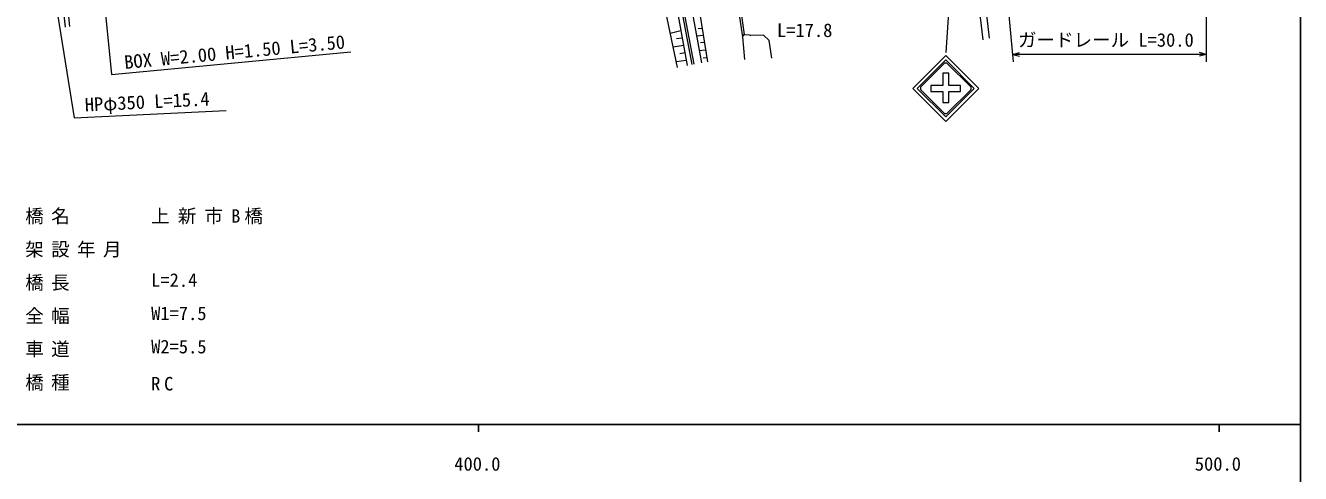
# Model space of a CAD drawing. Units: millimetres, scale not verified. Extents: x 40000 to 680000, y 20000 to 380000.
# Drawn here: x 406824 to 579000, y 198357 to 258945 of the extents above; entities that cross this region are included whole.
import ezdxf
from ezdxf.enums import TextEntityAlignment as Align

# ---------------------------------------------------------------- set-up
doc = ezdxf.new("R2010")
doc.units = ezdxf.units.MM
doc.header["$LTSCALE"] = 1000
for name, color, linetype, lineweight in [('M-BGD', 7, 'Continuous', 13), ('M-STR-HTXT', 7, 'Continuous', 13), ('M-STR-STRC', 7, 'Continuous', 13), ('M-TTL-BAND', 7, 'Continuous', 25), ('M-WORK', 1, 'Continuous', 13)]:
    doc.layers.add(name, color=color, linetype=linetype, lineweight=lineweight)
doc.styles.add('ＭＳ ゴシック', font='')
doc.styles.get('ＭＳ ゴシック').set_extended_font_data('MS Gothic')

msp = doc.modelspace()

# ---------------------------------------------------------------- linework, layer by layer
at = {"layer": 'M-BGD'}
for p, q in [((500291, 279913), (503634, 257422)), ((500548, 280218), (503894, 257714)), ((492791, 272222), (496189, 253536)), ((495903, 272968), (498903, 254036)), ((494857, 253262), (491051, 271783)), ((537002, 257237), (535631, 269237)), ((496841, 253654), (494823, 264354)), ((497136, 253710), (495117, 264409)), ((496189, 264512), (498102, 253892)), ((497663, 258543), (498180, 258599)), ((493900, 257918), (495332, 258249)), ((494748, 257190), (495506, 257291)), ((497443, 257552), (498336, 257619)), ((497961, 256624), (498485, 256675)), ((503634, 257422), (503894, 257714)), ((503634, 257422), (503901, 254358)), ((503894, 257714), (504566, 257691)), ((504566, 257691), (504779, 257579)), ((506504, 257623), (504760, 257589)), ((507261, 256892), (506504, 257623)), ((507614, 254541), (507261, 256892)), ((494284, 256048), (495687, 256297)), ((495183, 255148), (495874, 255268)), ((497805, 255544), (498647, 255654)), ((494690, 254074), (496058, 254257)), ((498332, 254565), (498811, 254621))]:
    msp.add_line(p, q, dxfattribs=at)
msp.add_lwpolyline([(509595, 290912), (519805, 292247), (532084, 293782), (532788, 293127), (533455, 289511), (533839, 284579), (534446, 271014), (536084, 257000)], dxfattribs=at)
at = {"layer": 'M-STR-HTXT'}
for p, q in [((540250, 254028), (536382, 295781)), ((415209, 284056), (418457, 252333)), ((407843, 281129), (413380, 246447)), ((566252, 260070), (566252, 254024)), ((418457, 252333), (450755, 255358)), ((540158, 255024), (541058, 255274)), ((566252, 255024), (540158, 255024)), ((540158, 255024), (541058, 254774)), ((566252, 255024), (565352, 255274)), ((566252, 255024), (565352, 254774)), ((413380, 246447), (433927, 247449))]:
    msp.add_line(p, q, dxfattribs=at)
at = {"layer": 'M-STR-STRC'}
for p, q in [((533871, 296738), (531114, 255277)), ((530944, 253851), (527677, 250584)), ((526637, 250436), (531092, 245981)), ((527231, 250436), (531092, 246575)), ((533106, 250838), (531495, 250838))]:
    msp.add_line(p, q, dxfattribs=at)
for points in [[(531092, 245981), (535547, 250436), (531092, 254890), (526637, 250436)], [(531092, 246575), (534953, 250436), (531092, 254297), (527231, 250436)], [(527677, 250584), (527677, 250287), (530944, 247020), (531241, 247020), (534508, 250287), (534508, 250584), (531241, 253851), (530944, 253851)], [(531495, 250838), (531495, 252474), (530690, 252474), (530690, 250838), (529079, 250838), (529079, 250033), (530690, 250033), (530690, 248548), (531495, 248548), (531495, 250033), (533106, 250033), (533106, 250838)]]:
    msp.add_lwpolyline(points, dxfattribs=at)
at = {"layer": 'M-TTL-BAND'}
for p, q in [((579000, 20000), (579000, 370000)), ((40000, 205000), (579000, 205000)), ((468000, 205000), (468000, 204000)), ((568000, 205000), (568000, 204000))]:
    msp.add_line(p, q, dxfattribs=at)
at = {"layer": 'M-WORK'}
for p, q in [((412236, 258730), (410049, 278734)), ((412833, 258796), (411389, 272345))]:
    msp.add_line(p, q, dxfattribs=at)

# ---------------------------------------------------------------- texts
at = {"layer": 'M-STR-HTXT', "style": 'ＭＳ ゴシック'}
msp.add_text('L=17.8', height=1833, dxfattribs=at).set_placement((508305, 259217), align=Align.TOP_LEFT)
for s, rotation, p in [('BOX W=2.00 H=1.50 L=3.50', 5.351, (420294, 252505)), ('HPφ350 L=15.4', 2.79, (414903, 246758))]:
    msp.add_text(s, height=1833, rotation=rotation, dxfattribs=at).set_placement(p, align=Align.BOTTOM_LEFT)
for s, p in [('ガードレール L=30.0', (540856, 255524)), ('L=2.4', (423789, 223056)), ('W1=7.5', (423789, 218556)), ('W2=5.5', (423789, 214056))]:
    msp.add_text(s, height=1833, dxfattribs=at).set_placement(p, align=Align.BOTTOM_LEFT)
at = {"layer": 'M-STR-HTXT', "char_height": 1833, "attachment_point": 7, "style": 'ＭＳ ゴシック'}
for s, insert in [('\\T1.4;橋名', (406789, 232056)), ('\\T1.44;上新市B橋', (423789, 232056)), ('\\T1.4;架設年月', (406789, 227556)), ('\\T1.4;橋長', (406789, 223056)), ('\\T1.4;全幅', (406789, 218556)), ('\\T1.4;車道', (406789, 214056)), ('\\T1.4;橋種', (406789, 209556)), ('\\T1.4;RC', (423789, 209556))]:
    msp.add_mtext(s, dxfattribs=dict(at, insert=insert))
at = {"layer": 'M-TTL-BAND', "style": 'ＭＳ ゴシック'}
for s, p in [('400.0', (467844, 198195)), ('500.0', (567844, 198195))]:
    msp.add_text(s, height=1833, dxfattribs=at).set_placement(p, align=Align.BOTTOM_CENTER)

doc.saveas('drawing.dxf')
